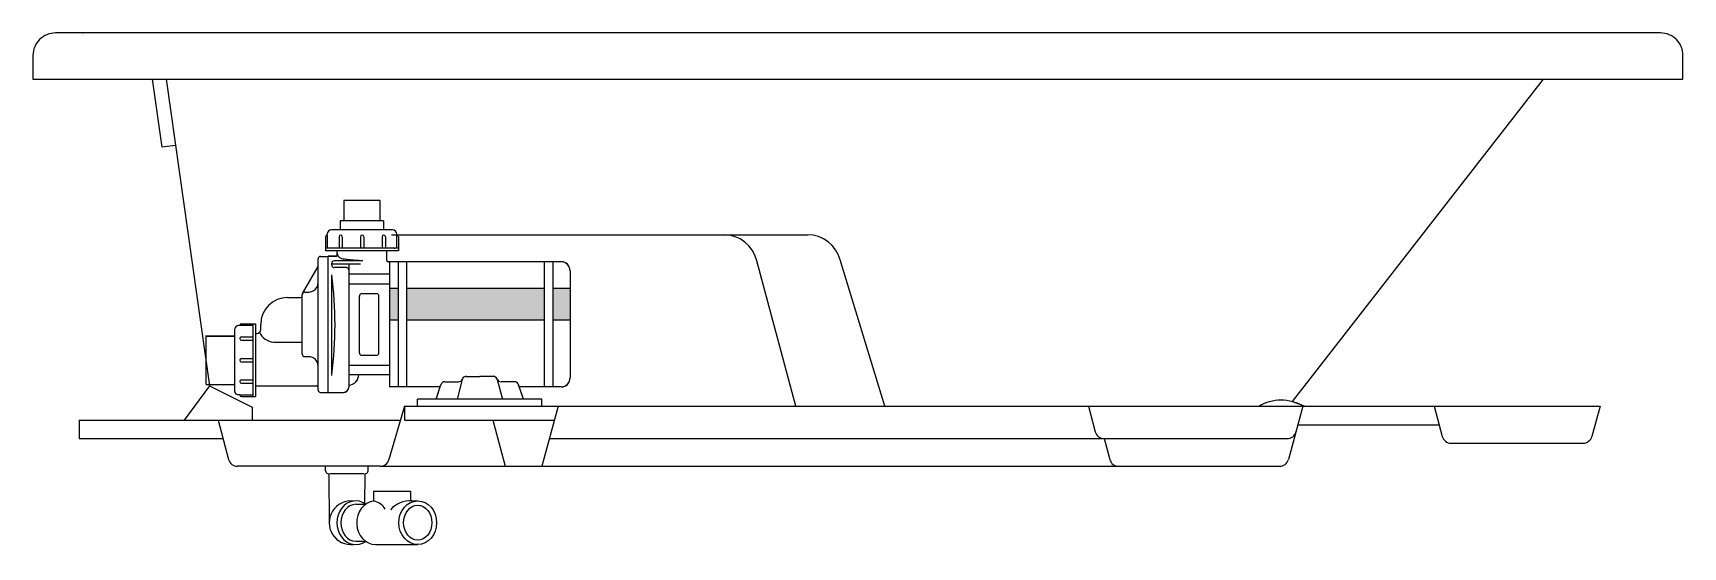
# Model space of a CAD drawing. Header units: millimetres. Extents: x -1243.76 to -1241.97, y 2210.79 to 2211.35.
import ezdxf

# ---------------------------------------------------------------- set-up
doc = ezdxf.new("R2010")
doc.units = ezdxf.units.MM
doc.header["$LTSCALE"] = 10
doc.layers.add('jacuzzi', color=1, linetype='Continuous')

msp = doc.modelspace()

# ---------------------------------------------------------------- hatches: boundary and pattern name
at = {"layer": 'jacuzzi'}
h = msp.add_hatch(color=256, dxfattribs=at)
h.paths.add_polyline_path([(-1243.2082, 2211.0691), (-1243.2082, 2211.0344), (-1243.3576, 2211.0344), (-1243.3576, 2211.0691)])
h.paths.add_polyline_path([(-1243.1989, 2211.0691), (-1243.1803, 2211.0691), (-1243.1803, 2211.0344), (-1243.1989, 2211.0344)])
h.paths.add_polyline_path([(-1243.3669, 2211.0344), (-1243.3762, 2211.0344), (-1243.3762, 2211.0691), (-1243.3669, 2211.0691)])

# ---------------------------------------------------------------- linework, layer by layer
for p, q in [((-1243.6336, 2211.2961), (-1243.6231, 2211.2221)), ((-1243.6185, 2211.2961), (-1243.5713, 2210.9633)), ((-1242.1247, 2211.2961), (-1242.3969, 2210.9463)), ((-1243.6083, 2211.2242), (-1243.6231, 2211.2221)), ((-1243.3865, 2211.1645), (-1243.4258, 2211.1645)), ((-1243.3827, 2211.1422), (-1243.4295, 2211.1422)), ((-1243.4436, 2211.1269), (-1243.4436, 2211.1281)), ((-1243.4436, 2211.1269), (-1243.4436, 2211.1281)), ((-1243.4436, 2211.1269), (-1243.4436, 2211.1127)), ((-1243.3728, 2211.1326), (-1243.4391, 2211.1326)), ((-1243.3739, 2211.1272), (-1243.0133, 2211.1272)), ((-1243.3683, 2211.1269), (-1243.3683, 2211.1281)), ((-1243.3683, 2211.1269), (-1243.3683, 2211.1281)), ((-1243.3683, 2211.1127), (-1243.3683, 2211.1269)), ((-1243.0133, 2211.1272), (-1242.9225, 2211.1272)), ((-1243.4535, 2210.959), (-1243.4535, 2211.101)), ((-1243.4508, 2211.1038), (-1243.4425, 2211.1038)), ((-1243.3665, 2211.1127), (-1243.4454, 2211.1127)), ((-1243.3665, 2211.1097), (-1243.4454, 2211.1097)), ((-1243.4344, 2211.1039), (-1243.4425, 2211.1039)), ((-1243.4425, 2210.9562), (-1243.4425, 2211.1038)), ((-1243.4425, 2210.9562), (-1243.4425, 2211.1038)), ((-1243.4344, 2211.1038), (-1243.4425, 2211.1038)), ((-1243.4049, 2211.0989), (-1243.4362, 2211.0989)), ((-1243.433, 2211.1053), (-1243.433, 2211.1097)), ((-1243.379, 2211.0992), (-1243.379, 2211.1097)), ((-1243.1896, 2211.0978), (-1243.3776, 2211.0978)), ((-1243.3762, 2211.0978), (-1243.3762, 2210.9755)), ((-1243.3669, 2211.0978), (-1243.3669, 2210.9623)), ((-1243.3576, 2211.0978), (-1243.3576, 2210.9623)), ((-1243.2082, 2211.0978), (-1243.2082, 2210.9623)), ((-1243.2082, 2211.0978), (-1243.2082, 2210.9623)), ((-1243.1989, 2211.0978), (-1243.1989, 2210.9623)), ((-1243.1989, 2211.0978), (-1243.1989, 2210.9623)), ((-1242.9354, 2210.9411), (-1242.9778, 2211.0989)), ((-1242.8389, 2210.9411), (-1242.8872, 2211.1)), ((-1243.4704, 2211.0636), (-1243.4535, 2211.0928)), ((-1243.4389, 2211.0964), (-1243.4389, 2211.0942)), ((-1243.4389, 2211.0963), (-1243.4389, 2211.0942)), ((-1243.4075, 2211.0952), (-1243.4389, 2211.0952)), ((-1243.4389, 2211.0825), (-1243.4389, 2210.9746)), ((-1243.4229, 2211.0916), (-1243.4362, 2211.0916)), ((-1243.3762, 2211.0844), (-1243.4203, 2211.0844)), ((-1243.3762, 2211.0958), (-1243.3762, 2210.9754)), ((-1243.1803, 2211.0886), (-1243.1803, 2210.9716)), ((-1243.1803, 2211.0885), (-1243.1803, 2210.9715)), ((-1243.4708, 2210.9978), (-1243.4708, 2211.0622)), ((-1243.468, 2211.065), (-1243.4637, 2211.065)), ((-1243.3762, 2211.0736), (-1243.4203, 2211.0736)), ((-1243.406, 2211.0634), (-1243.3904, 2211.0634)), ((-1243.3669, 2211.0691), (-1243.3762, 2211.0691)), ((-1243.2082, 2211.0691), (-1243.3576, 2211.0691)), ((-1243.1803, 2211.0691), (-1243.1989, 2211.0691)), ((-1243.4866, 2211.0593), (-1243.4722, 2211.0593)), ((-1243.4088, 2210.9993), (-1243.4088, 2211.0606)), ((-1243.3877, 2210.9993), (-1243.3877, 2211.0606)), ((-1243.5244, 2211.0288), (-1243.5398, 2211.0288)), ((-1243.5244, 2211.0306), (-1243.5244, 2210.9517)), ((-1243.5214, 2211.0306), (-1243.5214, 2210.9517)), ((-1243.5158, 2211.0245), (-1243.5158, 2211.03)), ((-1243.3669, 2211.0344), (-1243.3762, 2211.0344)), ((-1243.2082, 2211.0344), (-1243.3576, 2211.0344)), ((-1243.1803, 2211.0344), (-1243.1989, 2211.0344)), ((-1243.5753, 2211.0174), (-1243.5753, 2210.9691)), ((-1243.5753, 2211.0174), (-1243.5443, 2211.0174)), ((-1243.5753, 2211.0173), (-1243.5753, 2210.9654)), ((-1243.5753, 2211.0173), (-1243.5443, 2211.0173)), ((-1243.5443, 2211.0243), (-1243.5443, 2210.958)), ((-1243.5443, 2211.0243), (-1243.5443, 2210.958)), ((-1243.5207, 2211.0201), (-1243.5202, 2211.0201)), ((-1243.5019, 2211.0107), (-1243.4708, 2211.0107)), ((-1243.468, 2210.995), (-1243.4637, 2210.995)), ((-1243.406, 2210.9965), (-1243.3904, 2210.9965)), ((-1243.5753, 2210.9728), (-1243.5753, 2210.9691)), ((-1243.3762, 2210.9854), (-1243.4203, 2210.9854)), ((-1243.4203, 2210.9854), (-1243.4203, 2210.9755)), ((-1243.4203, 2210.9854), (-1243.4203, 2210.9754)), ((-1243.4203, 2210.9755), (-1243.3762, 2210.9755)), ((-1243.3762, 2210.9854), (-1243.3762, 2210.9755)), ((-1243.3762, 2210.9854), (-1243.3762, 2210.9754)), ((-1243.3762, 2210.9755), (-1243.3762, 2210.9623)), ((-1243.3762, 2210.9754), (-1243.3762, 2210.9623)), ((-1243.2928, 2210.9736), (-1243.2783, 2210.9736)), ((-1243.2928, 2210.9735), (-1243.2783, 2210.9735)), ((-1243.2637, 2210.9736), (-1243.2783, 2210.9736)), ((-1243.2637, 2210.9735), (-1243.2783, 2210.9735)), ((-1243.5713, 2210.9633), (-1243.5988, 2210.9261)), ((-1243.5753, 2210.9691), (-1243.5753, 2210.9655)), ((-1243.5753, 2210.9649), (-1243.5443, 2210.9649)), ((-1243.5713, 2210.9633), (-1243.5251, 2210.9402)), ((-1243.5214, 2210.9633), (-1243.455, 2210.9633)), ((-1243.4508, 2210.9562), (-1243.4425, 2210.9562)), ((-1243.4425, 2210.9562), (-1243.4261, 2210.9562)), ((-1243.4203, 2210.9642), (-1243.4203, 2210.9621)), ((-1243.4203, 2210.9641), (-1243.4203, 2210.962)), ((-1243.3212, 2210.9623), (-1243.3762, 2210.9623)), ((-1243.3256, 2210.9489), (-1243.3204, 2210.9646)), ((-1243.3256, 2210.9489), (-1243.3204, 2210.9645)), ((-1243.316, 2210.9678), (-1243.3014, 2210.9678)), ((-1243.316, 2210.9677), (-1243.3014, 2210.9677)), ((-1243.2973, 2210.9701), (-1243.3028, 2210.9489)), ((-1243.2973, 2210.9701), (-1243.3028, 2210.9489)), ((-1243.2593, 2210.9701), (-1243.2537, 2210.9489)), ((-1243.2593, 2210.9701), (-1243.2537, 2210.9489)), ((-1243.2405, 2210.9678), (-1243.2551, 2210.9678)), ((-1243.2405, 2210.9677), (-1243.2551, 2210.9677)), ((-1243.2309, 2210.9489), (-1243.2361, 2210.9646)), ((-1243.2309, 2210.9489), (-1243.2361, 2210.9645)), ((-1243.1896, 2210.9623), (-1243.2354, 2210.9623)), ((-1243.1896, 2210.9623), (-1243.2354, 2210.9623)), ((-1243.5386, 2210.9535), (-1243.5398, 2210.9535)), ((-1243.5386, 2210.9535), (-1243.5398, 2210.9535)), ((-1243.5386, 2210.9535), (-1243.5244, 2210.9535)), ((-1243.5251, 2210.9402), (-1243.5251, 2210.9261)), ((-1243.36, 2210.9411), (-1243.3768, 2210.8835)), ((-1243.36, 2210.9411), (-1243.192, 2210.9411)), ((-1243.36, 2210.9411), (-1243.36, 2210.9261)), ((-1243.2107, 2210.9489), (-1243.3458, 2210.9489)), ((-1243.2107, 2210.9489), (-1243.3458, 2210.9489)), ((-1243.3458, 2210.9411), (-1243.3458, 2210.9489)), ((-1243.3458, 2210.9411), (-1243.3458, 2210.9489)), ((-1243.3458, 2210.9411), (-1243.2107, 2210.9411)), ((-1243.3458, 2210.9411), (-1243.2107, 2210.9411)), ((-1243.2107, 2210.9411), (-1243.2107, 2210.9489)), ((-1243.2107, 2210.9411), (-1243.2107, 2210.9489)), ((-1243.1933, 2210.9411), (-1243.2107, 2210.8761)), ((-1243.192, 2210.9411), (-1242.6166, 2210.9411)), ((-1242.6179, 2210.9411), (-1242.6105, 2210.9135)), ((-1242.6166, 2210.9411), (-1242.0629, 2210.9411)), ((-1242.3854, 2210.9411), (-1242.4008, 2210.8835)), ((-1242.3969, 2210.9463), (-1242.3827, 2210.9411)), ((-1242.2429, 2210.9411), (-1242.2341, 2210.9085)), ((-1242.0629, 2210.9411), (-1242.0716, 2210.9085)), ((-1243.7129, 2210.9261), (-1243.3654, 2210.9261)), ((-1243.7129, 2210.9261), (-1243.7129, 2210.9061)), ((-1243.5621, 2210.9261), (-1243.5507, 2210.8835)), ((-1243.36, 2210.9261), (-1243.1973, 2210.9261)), ((-1243.2641, 2210.9261), (-1243.2507, 2210.8761)), ((-1242.3907, 2210.9211), (-1242.2375, 2210.9211)), ((-1243.7129, 2210.9061), (-1243.5568, 2210.9061)), ((-1243.2027, 2210.9061), (-1242.4024, 2210.9061)), ((-1242.6008, 2210.9061), (-1242.5947, 2210.8835)), ((-1242.2245, 2210.9011), (-1242.0813, 2210.9011)), ((-1243.3864, 2210.8761), (-1243.5411, 2210.8761)), ((-1243.4456, 2210.8712), (-1243.4456, 2210.8761)), ((-1243.4421, 2210.8668), (-1243.4416, 2210.8148)), ((-1243.4413, 2210.8681), (-1243.4036, 2210.8681)), ((-1243.4028, 2210.8669), (-1243.4031, 2210.8359)), ((-1243.3993, 2210.8712), (-1243.3993, 2210.8761)), ((-1243.3864, 2210.8761), (-1242.4105, 2210.8761)), ((-1243.2507, 2210.8761), (-1243.2107, 2210.8761)), ((-1243.3933, 2210.8492), (-1243.3933, 2210.8379)), ((-1243.3933, 2210.8492), (-1243.3533, 2210.8492)), ((-1243.3533, 2210.8492), (-1243.3533, 2210.8381)), ((-1243.4127, 2210.8348), (-1243.4091, 2210.8348)), ((-1243.4091, 2210.8348), (-1243.4023, 2210.8348)), ((-1243.3518, 2210.8386), (-1243.3455, 2210.8386)), ((-1243.4127, 2210.7949), (-1243.4091, 2210.7949)), ((-1243.4091, 2210.7949), (-1243.4023, 2210.7949)), ((-1243.3912, 2210.7911), (-1243.3455, 2210.7911)), ((-1243.3508, 2210.7911), (-1243.3455, 2210.7911))]:
    msp.add_line(p, q, dxfattribs=at)
msp.add_lwpolyline([(-1243.7385, 2211.3461, 0.414214), (-1243.7629, 2211.3218), (-1243.7629, 2211.2961), (-1241.9729, 2211.2961), (-1241.9729, 2211.3218, 0.414214), (-1241.9972, 2211.3461)], format="xyb", close=True, dxfattribs=at)
for points in [[(-1243.4258, 2211.1645), (-1243.4258, 2211.1422)], [(-1243.3865, 2211.1645), (-1243.3865, 2211.1422)], [(-1243.4295, 2211.1422), (-1243.4295, 2211.1326)], [(-1243.3827, 2211.1422), (-1243.3827, 2211.1326)], [(-1243.4454, 2211.1251), (-1243.4454, 2211.1097)], [(-1243.4309, 2211.1251), (-1243.4309, 2211.1127)], [(-1243.4273, 2211.1251), (-1243.4273, 2211.1127)], [(-1243.4077, 2211.1251), (-1243.4077, 2211.1127)], [(-1243.4041, 2211.1251), (-1243.4041, 2211.1127)], [(-1243.3842, 2211.1251), (-1243.3842, 2211.1127)], [(-1243.3806, 2211.1251), (-1243.3806, 2211.1127)], [(-1243.3665, 2211.1251), (-1243.3665, 2211.1097)], [(-1243.4203, 2211.0952), (-1243.4203, 2210.9854)], [(-1243.5368, 2211.0306), (-1243.5214, 2211.0306)], [(-1243.5368, 2211.0164), (-1243.5244, 2211.0164)], [(-1243.5368, 2211.0128), (-1243.5244, 2211.0128)], [(-1243.5368, 2210.9929), (-1243.5244, 2210.9929)], [(-1243.5368, 2210.9893), (-1243.5244, 2210.9893)], [(-1243.4203, 2210.9755), (-1243.4203, 2210.9707), (-1243.4203, 2210.9642)], [(-1243.4203, 2210.9754), (-1243.4203, 2210.9706), (-1243.4203, 2210.9641)], [(-1243.5368, 2210.9697), (-1243.5244, 2210.9697)], [(-1243.5368, 2210.9661), (-1243.5244, 2210.9661)], [(-1243.5368, 2210.9517), (-1243.5214, 2210.9517)]]:
    msp.add_lwpolyline(points, dxfattribs=at)
msp.add_lwpolyline([(-1243.4049, 2211.0989, -0.008376), (-1243.4128, 2211.0994, -0.008376), (-1243.4208, 2211.1001, -0.00574), (-1243.4262, 2211.1008, -0.000724), (-1243.4269, 2211.1008)], format="xyb", dxfattribs=at)
for centre, radius, start, end in [((-1243.4436, 2211.1251), 0.0018, 90, 180), ((-1243.4391, 2211.1281), 0.0045, 90, 180), ((-1243.4291, 2211.1251), 0.0018, 0, 180), ((-1243.4059, 2211.1251), 0.0018, 0, 180), ((-1243.3824, 2211.1251), 0.0018, 0, 180), ((-1243.3728, 2211.1281), 0.0045, 0, 90), ((-1243.3683, 2211.1251), 0.0018, 0, 90), ((-1243.0133, 2211.0907), 0.0365, 13.0479, 90), ((-1242.9225, 2211.0907), 0.0365, 14.7093, 90), ((-1243.4508, 2211.101), 0.00279, 90, 180), ((-1243.4362, 2211.0963), 0.00261, 90, 180), ((-1243.4344, 2211.1053), 0.00141, 270, 0), ((-1243.4344, 2211.1052), 0.00141, 270, 0), ((-1243.4253, 2211.1087), 0.00798, 193.8392, 266.6722), ((-1243.3776, 2211.0992), 0.00141, 180, 270), ((-1243.1896, 2211.0886), 0.00928, 0, 90), ((-1243.1896, 2211.0885), 0.00928, 0, 90), ((-1243.4362, 2211.0942), 0.00261, 180, 270), ((-1243.842, 2211.0296), 0.4068, 352.3703, 7.6297), ((-1243.842, 2211.0295), 0.4068, 352.3703, 7.6297), ((-1243.4229, 2211.089), 0.00261, 0, 90), ((-1243.468, 2211.0622), 0.00279, 90, 180), ((-1243.4637, 2211.0752), 0.0101, 270, 0), ((-1243.406, 2211.0606), 0.00278, 90, 180), ((-1243.3904, 2211.0606), 0.00278, 0, 90), ((-1243.4866, 2211.03), 0.0292, 90, 180), ((-1243.4722, 2211.0607), 0.00142, 270, 0), ((-1243.5398, 2211.0243), 0.0045, 90, 180), ((-1243.5368, 2211.0288), 0.0018, 90, 180), ((-1243.5368, 2211.0146), 0.0018, 90, 270), ((-1243.5207, 2211.0209), 0.000743, 194.8583, 270), ((-1243.5202, 2211.0245), 0.00441, 270, 0), ((-1243.5007, 2211.0286), 0.0179, 203.7468, 266.1355), ((-1243.5368, 2210.9911), 0.0018, 90, 270), ((-1243.468, 2210.9978), 0.00279, 180, 270), ((-1243.4637, 2210.9848), 0.0101, 0, 90), ((-1243.406, 2210.9993), 0.00278, 180, 270), ((-1243.3904, 2210.9993), 0.00278, 270, 0), ((-1243.4208, 2210.9755), 0.0113, 272.3872, 0), ((-1243.4208, 2210.9754), 0.0113, 272.3872, 0), ((-1243.2928, 2210.969), 0.00464, 90, 158.1026), ((-1243.2928, 2210.9689), 0.00464, 90, 158.1026), ((-1243.2637, 2210.969), 0.00464, 21.8974, 90), ((-1243.2637, 2210.9689), 0.00464, 21.8974, 90), ((-1243.5398, 2210.958), 0.0045, 180, 270), ((-1243.5368, 2210.9679), 0.0018, 90, 270), ((-1243.455, 2210.9618), 0.00142, 0, 90), ((-1243.4508, 2210.959), 0.00279, 180, 270), ((-1243.4261, 2210.9621), 0.00585, 270, 0), ((-1243.4261, 2210.962), 0.00585, 270, 0), ((-1243.316, 2210.9631), 0.00464, 90, 161.6055), ((-1243.316, 2210.9631), 0.00464, 90, 161.6055), ((-1243.3014, 2210.9724), 0.00464, 270, 338.1026), ((-1243.3014, 2210.9724), 0.00464, 270, 338.1026), ((-1243.2551, 2210.9724), 0.00464, 201.8974, 270), ((-1243.2551, 2210.9724), 0.00464, 201.8974, 270), ((-1243.2405, 2210.9631), 0.00464, 18.3945, 90), ((-1243.2405, 2210.9631), 0.00464, 18.3945, 90), ((-1243.1896, 2210.9716), 0.00928, 270, 0), ((-1243.1896, 2210.9715), 0.00928, 270, 0), ((-1243.5368, 2210.9535), 0.0018, 180, 270), ((-1242.4089, 2210.9013), 0.0465, 58.7708, 121.2292), ((-1242.6008, 2210.9161), 0.01, 195, 270), ((-1242.4024, 2210.9161), 0.01, 270, 345), ((-1242.2245, 2210.9111), 0.01, 195, 270), ((-1242.0813, 2210.9111), 0.01, 270, 345), ((-1243.5411, 2210.8861), 0.01, 195, 270), ((-1243.3864, 2210.8861), 0.01, 270, 345), ((-1242.5851, 2210.8861), 0.01, 195, 270), ((-1242.4105, 2210.8861), 0.01, 270, 345), ((-1243.4423, 2210.8713), 0.00322, 180, 257.8805), ((-1243.4433, 2210.8669), 0.00124, 0.5, 77.8805), ((-1243.4016, 2210.8668), 0.00124, 102.9426, 179.5), ((-1243.4026, 2210.8713), 0.00331, 282.9426, 0), ((-1243.4179, 2210.8148), 0.0237, 83.247, 276.753), ((-1243.3975, 2210.8195), 0.0195, 30.9126, 77.4645), ((-1243.3537, 2210.8101), 0.0285, 86.2144, 138.9882)]:
    msp.add_arc(centre, radius, start, end, dxfattribs=at)
for centre, major_axis, ratio, start_param, end_param in [((-1243.4127, 2210.8148), (0, -0.0237), 0.865498, 2.591089, 6.833689), ((-1243.4127, 2210.8148), (0, -0.02), 0.806411, 3.141593, 6.283185), ((-1243.3912, 2210.8148), (0, -0.0237), 0.865498, 3.246008, 6.283185)]:
    msp.add_ellipse(centre, major_axis=major_axis, ratio=ratio, start_param=start_param, end_param=end_param, dxfattribs=at)
for major_axis, ratio in [((0, -0.0237), 0.865498), ((0, -0.019), 0.806411)]:
    msp.add_ellipse((-1243.3455, 2210.8148), major_axis=major_axis, ratio=ratio, dxfattribs=at)
at = {"layer": 'jacuzzi', "color": 6}
msp.add_point((-1243.7089, 2211.3461), dxfattribs=at)
at = {"layer": 'jacuzzi'}
for p in [(-1243.3707, 2211.1127), (-1243.4425, 2210.9562)]:
    msp.add_point(p, dxfattribs=at)

doc.saveas('drawing.dxf')
